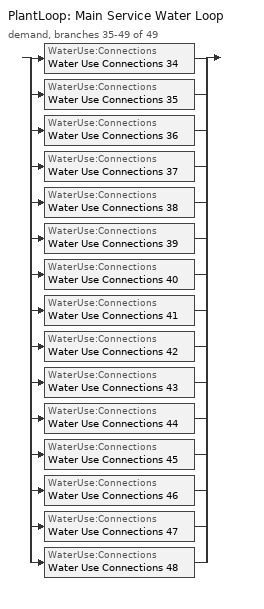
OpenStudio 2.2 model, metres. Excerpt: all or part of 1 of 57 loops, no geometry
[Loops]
PlantLoop 'Main Service Water Loop'
 demand, branches 35-49 of 49: split
  | WaterUse:Connections 'Water Use Connections 34'
  | WaterUse:Connections 'Water Use Connections 35'
  | WaterUse:Connections 'Water Use Connections 36'
  | WaterUse:Connections 'Water Use Connections 37'
  | WaterUse:Connections 'Water Use Connections 38'
  | WaterUse:Connections 'Water Use Connections 39'
  | WaterUse:Connections 'Water Use Connections 40'
  | WaterUse:Connections 'Water Use Connections 41'
  | WaterUse:Connections 'Water Use Connections 42'
  | WaterUse:Connections 'Water Use Connections 43'
  | WaterUse:Connections 'Water Use Connections 44'
  | WaterUse:Connections 'Water Use Connections 45'
  | WaterUse:Connections 'Water Use Connections 46'
  | WaterUse:Connections 'Water Use Connections 47'
  | WaterUse:Connections 'Water Use Connections 48'
[WaterUse:Connections]
Name | Water Use Equipment Name 1
Water Use Connections 34 | Patroom7_mult10_flr_4 Service Water Use 0.01gal/min
Water Use Connections 35 | Patroom8_flr_3 Service Water Use 0.01gal/min
Water Use Connections 36 | Patroom8_flr_4 Service Water Use 0.01gal/min
Water Use Connections 37 | Phystherapy_flr_3 Service Water Use 0.06gal/min
Water Use Connections 38 | Radiology_flr_4 Service Water Use 0.19gal/min
Water Use Connections 39 | Icu_flr_2 Service Water Use 0.01gal/min
Water Use Connections 40 | Basement Service Water Use 2.87gal/min
Water Use Connections 41 | Lab_flr_3 Service Water Use 0.15gal/min
Water Use Connections 42 | Lab_flr_4 Service Water Use 0.2gal/min
Water Use Connections 43 | Lobby_records_flr_1 Service Water Use 0.57gal/min
Water Use Connections 44 | Office1_flr_5 Service Water Use 0.01gal/min
Water Use Connections 45 | Office1_mult4_flr_1 Service Water Use 0.01gal/min
Water Use Connections 46 | Office2_mult5_flr_5 Service Water Use 0.01gal/min
Water Use Connections 47 | Office3_flr_5 Service Water Use 0.01gal/min
Water Use Connections 48 | Office4_mult6_flr_5 Service Water Use 0.01gal/min
[WaterUse:Equipment:Definition]
Name | Peak Flow Rate {m3/s} | Target Temperature Schedule | Sensible Fraction Schedule | Latent Fraction Schedule
Patroom7_mult10_flr_4 Service Water Use Def 0.01gal/min | 4.89176e-07 | Schedule Ruleset 104 | Schedule Ruleset 102 | Schedule Ruleset 103
Patroom8_flr_3 Service Water Use Def 0.01gal/min | 6.74665e-07 | Schedule Ruleset 107 | Schedule Ruleset 105 | Schedule Ruleset 106
Patroom8_flr_4 Service Water Use Def 0.01gal/min | 6.74665e-07 | Schedule Ruleset 110 | Schedule Ruleset 108 | Schedule Ruleset 109
Phystherapy_flr_3 Service Water Use Def 0.06gal/min | 3.72274e-06 | Schedule Ruleset 113 | Schedule Ruleset 111 | Schedule Ruleset 112
Radiology_flr_4 Service Water Use Def 0.19gal/min | 1.18066e-05 | Schedule Ruleset 116 | Schedule Ruleset 114 | Schedule Ruleset 115
Icu_flr_2 Service Water Use Def 0.01gal/min | 6.74665e-07 | Schedule Ruleset 119 | Schedule Ruleset 117 | Schedule Ruleset 118
Basement Service Water Use Def 2.87gal/min | 0.000181035 | Schedule Ruleset 122 | Schedule Ruleset 120 | Schedule Ruleset 121
Lab_flr_3 Service Water Use Def 0.15gal/min | 9.22205e-06 | Schedule Ruleset 125 | Schedule Ruleset 123 | Schedule Ruleset 124
Lab_flr_4 Service Water Use Def 0.2gal/min | 1.28186e-05 | Schedule Ruleset 128 | Schedule Ruleset 126 | Schedule Ruleset 127
Lobby_records_flr_1 Service Water Use Def 0.57gal/min | 3.57004e-05 | Schedule Ruleset 131 | Schedule Ruleset 129 | Schedule Ruleset 130
Office1_flr_5 Service Water Use Def 0.01gal/min | 3.37554e-07 | Schedule Ruleset 134 | Schedule Ruleset 132 | Schedule Ruleset 133
Office1_mult4_flr_1 Service Water Use Def 0.01gal/min | 3.37333e-07 | Schedule Ruleset 137 | Schedule Ruleset 135 | Schedule Ruleset 136
Office2_mult5_flr_5 Service Water Use Def 0.01gal/min | 6.91487e-07 | Schedule Ruleset 140 | Schedule Ruleset 138 | Schedule Ruleset 139
Office3_flr_5 Service Water Use Def 0.01gal/min | 6.74665e-07 | Schedule Ruleset 143 | Schedule Ruleset 141 | Schedule Ruleset 142
Office4_mult6_flr_5 Service Water Use Def 0.01gal/min | 3.37333e-07 | Schedule Ruleset 146 | Schedule Ruleset 144 | Schedule Ruleset 145
[WaterUse:Equipment]
Name | Water Use Equipment Definition | Space | Flow Rate Fraction Schedule
Patroom7_mult10_flr_4 Service Water Use 0.01gal/min | Patroom7_mult10_flr_4 Service Water Use Def 0.01gal/min | PatRoom7_Mult10_Flr_4 | NECB-H-Service Water Heating
Patroom8_flr_3 Service Water Use 0.01gal/min | Patroom8_flr_3 Service Water Use Def 0.01gal/min | PatRoom8_Flr_3 | NECB-H-Service Water Heating
Patroom8_flr_4 Service Water Use 0.01gal/min | Patroom8_flr_4 Service Water Use Def 0.01gal/min | PatRoom8_Flr_4 | NECB-H-Service Water Heating
Phystherapy_flr_3 Service Water Use 0.06gal/min | Phystherapy_flr_3 Service Water Use Def 0.06gal/min | PhysTherapy_Flr_3 | NECB-C-Service Water Heating
Radiology_flr_4 Service Water Use 0.19gal/min | Radiology_flr_4 Service Water Use Def 0.19gal/min | Radiology_Flr_4 | NECB-H-Service Water Heating
Icu_flr_2 Service Water Use 0.01gal/min | Icu_flr_2 Service Water Use Def 0.01gal/min | ICU_Flr_2 | NECB-H-Service Water Heating
Basement Service Water Use 2.87gal/min | Basement Service Water Use Def 2.87gal/min | Basement | NECB-A-Service Water Heating
Lab_flr_3 Service Water Use 0.15gal/min | Lab_flr_3 Service Water Use Def 0.15gal/min | Lab_Flr_3 | NECB-A-Service Water Heating
Lab_flr_4 Service Water Use 0.2gal/min | Lab_flr_4 Service Water Use Def 0.2gal/min | Lab_Flr_4 | NECB-A-Service Water Heating
Lobby_records_flr_1 Service Water Use 0.57gal/min | Lobby_records_flr_1 Service Water Use Def 0.57gal/min | Lobby_Records_Flr_1 | NECB-A-Service Water Heating
Office1_flr_5 Service Water Use 0.01gal/min | Office1_flr_5 Service Water Use Def 0.01gal/min | Office1_Flr_5 | NECB-A-Service Water Heating
Office1_mult4_flr_1 Service Water Use 0.01gal/min | Office1_mult4_flr_1 Service Water Use Def 0.01gal/min | Office1_Mult4_Flr_1 | NECB-A-Service Water Heating
Office2_mult5_flr_5 Service Water Use 0.01gal/min | Office2_mult5_flr_5 Service Water Use Def 0.01gal/min | Office2_Mult5_Flr_5 | NECB-A-Service Water Heating
Office3_flr_5 Service Water Use 0.01gal/min | Office3_flr_5 Service Water Use Def 0.01gal/min | Office3_Flr_5 | NECB-A-Service Water Heating
Office4_mult6_flr_5 Service Water Use 0.01gal/min | Office4_mult6_flr_5 Service Water Use Def 0.01gal/min | Office4_Mult6_Flr_5 | NECB-A-Service Water Heating
[Schedule:Ruleset]
Name | Default Day Schedule
NECB-H-Service Water Heating | NECB-H-Service Water Heating Default
Schedule Ruleset 102 | Schedule Day 104
Schedule Ruleset 103 | Schedule Day 105
Schedule Ruleset 104 | Schedule Day 106
Schedule Ruleset 105 | Schedule Day 107
Schedule Ruleset 106 | Schedule Day 108
Schedule Ruleset 107 | Schedule Day 109
Schedule Ruleset 108 | Schedule Day 110
Schedule Ruleset 109 | Schedule Day 111
Schedule Ruleset 110 | Schedule Day 112
Schedule Ruleset 111 | Schedule Day 113
Schedule Ruleset 112 | Schedule Day 114
Schedule Ruleset 113 | Schedule Day 115
NECB-C-Service Water Heating | NECB-C-Service Water Heating Default
Schedule Ruleset 114 | Schedule Day 116
Schedule Ruleset 115 | Schedule Day 117
Schedule Ruleset 116 | Schedule Day 118
Schedule Ruleset 117 | Schedule Day 119
Schedule Ruleset 118 | Schedule Day 120
Schedule Ruleset 119 | Schedule Day 121
Schedule Ruleset 120 | Schedule Day 122
Schedule Ruleset 121 | Schedule Day 123
Schedule Ruleset 122 | Schedule Day 124
NECB-A-Service Water Heating | NECB-A-Service Water Heating Default
Schedule Ruleset 123 | Schedule Day 125
Schedule Ruleset 124 | Schedule Day 126
Schedule Ruleset 125 | Schedule Day 127
Schedule Ruleset 126 | Schedule Day 128
Schedule Ruleset 127 | Schedule Day 129
Schedule Ruleset 128 | Schedule Day 130
Schedule Ruleset 129 | Schedule Day 131
Schedule Ruleset 130 | Schedule Day 132
Schedule Ruleset 131 | Schedule Day 133
Schedule Ruleset 132 | Schedule Day 134
Schedule Ruleset 133 | Schedule Day 135
Schedule Ruleset 134 | Schedule Day 136
Schedule Ruleset 135 | Schedule Day 137
Schedule Ruleset 136 | Schedule Day 138
Schedule Ruleset 137 | Schedule Day 139
Schedule Ruleset 138 | Schedule Day 140
Schedule Ruleset 139 | Schedule Day 141
Schedule Ruleset 140 | Schedule Day 142
Schedule Ruleset 141 | Schedule Day 143
Schedule Ruleset 142 | Schedule Day 144
Schedule Ruleset 143 | Schedule Day 145
Schedule Ruleset 144 | Schedule Day 146
Schedule Ruleset 145 | Schedule Day 147
Schedule Ruleset 146 | Schedule Day 148
[Schedule:Day]
NECB-H-Service Water Heating Default; NECB-H-Service Water Heating Default|Wkdy Day; NECB-H-Service Water Heating Sat Day; NECB-H-Service Water Heating Sun|Hol Day: 24, 0, 0.9
Schedule Day 104; Schedule Day 107; Schedule Day 110; Schedule Day 113; Schedule Day 116; Schedule Day 119; Schedule Day 122; Schedule Day 125; Schedule Day 128; Schedule Day 131; Schedule Day 134; Schedule Day 137; Schedule Day 140; Schedule Day 143; Schedule Day 146: 24, 0, 0.2
Schedule Day 105; Schedule Day 108; Schedule Day 111; Schedule Day 114; Schedule Day 117; Schedule Day 120; Schedule Day 123; NECB-A-Service Water Heating Sat Day; NECB-A-Service Water Heating Sun|Hol Day; Schedule Day 126; Schedule Day 129; Schedule Day 132; Schedule Day 135; Schedule Day 138; Schedule Day 141; Schedule Day 144; Schedule Day 147: 24, 0, 0.05
Schedule Day 106; Schedule Day 109; Schedule Day 112; Schedule Day 115; Schedule Day 118; Schedule Day 121; Schedule Day 124; Schedule Day 127; Schedule Day 130; Schedule Day 133; Schedule Day 136; Schedule Day 139; Schedule Day 142; Schedule Day 145; Schedule Day 148: 24, 0, 60
NECB-C-Service Water Heating Default; NECB-C-Service Water Heating Default|Wkdy Day: 8, 0, 0.05, 9, 0, 0.1, 10, 0, 0.2, 11, 0, 0.3, 12, 0, 0.4, 16, 0, 0.8, 17, 0, 0.6, 18, 0, 0.4, 19, 0, 0.3, 21, 0, 0.2, 24, 0, 0.05
NECB-C-Service Water Heating Sat Day: 8, 0, 0.05, 9, 0, 0.1, 10, 0, 0.2, 11, 0, 0.3, 12, 0, 0.5, 16, 0, 0.9, 17, 0, 0.7, 18, 0, 0.5, 19, 0, 0.3, 21, 0, 0.2, 24, 0, 0.05
NECB-C-Service Water Heating Sun|Hol Day: 10, 0, 0.05, 11, 0, 0.1, 12, 0, 0.2, 13, 0, 0.4, 15, 0, 0.8, 16, 0, 0.6, 17, 0, 0.4, 18, 0, 0.3, 19, 0, 0.2, 24, 0, 0.05
NECB-A-Service Water Heating Default; NECB-A-Service Water Heating Default|Wkdy Day: 7, 0, 0.05, 8, 0, 0.1, 10, 0, 0.5, 16, 0, 0.9, 17, 0, 0.7, 18, 0, 0.5, 19, 0, 0.3, 22, 0, 0.2, 24, 0, 0.05
[Schedule:Rule] Date Specification Type=DateRange; Start Month=1; Start Day=1; End Month=12; End Day=31
Name | Schedule Ruleset | Rule Order | Day Schedule | Apply Monday | Apply Tuesday | Apply Wednesday | Apply Thursday | Apply Friday | Apply Saturday | Apply Sunday
Schedule Rule 65 | NECB-H-Service Water Heating | 2 | NECB-H-Service Water Heating Default|Wkdy Day | Yes | Yes | Yes | Yes | Yes
Schedule Rule 66 | NECB-H-Service Water Heating | 1 | NECB-H-Service Water Heating Sat Day |  |  |  |  |  | Yes
Schedule Rule 67 | NECB-H-Service Water Heating | 0 | NECB-H-Service Water Heating Sun|Hol Day |  |  |  |  |  |  | Yes
Schedule Rule 68 | NECB-C-Service Water Heating | 2 | NECB-C-Service Water Heating Default|Wkdy Day | Yes | Yes | Yes | Yes | Yes
Schedule Rule 69 | NECB-C-Service Water Heating | 1 | NECB-C-Service Water Heating Sat Day |  |  |  |  |  | Yes
Schedule Rule 70 | NECB-C-Service Water Heating | 0 | NECB-C-Service Water Heating Sun|Hol Day |  |  |  |  |  |  | Yes
Schedule Rule 71 | NECB-A-Service Water Heating | 2 | NECB-A-Service Water Heating Default|Wkdy Day | Yes | Yes | Yes | Yes | Yes
Schedule Rule 72 | NECB-A-Service Water Heating | 1 | NECB-A-Service Water Heating Sat Day |  |  |  |  |  | Yes
Schedule Rule 73 | NECB-A-Service Water Heating | 0 | NECB-A-Service Water Heating Sun|Hol Day |  |  |  |  |  |  | Yes
